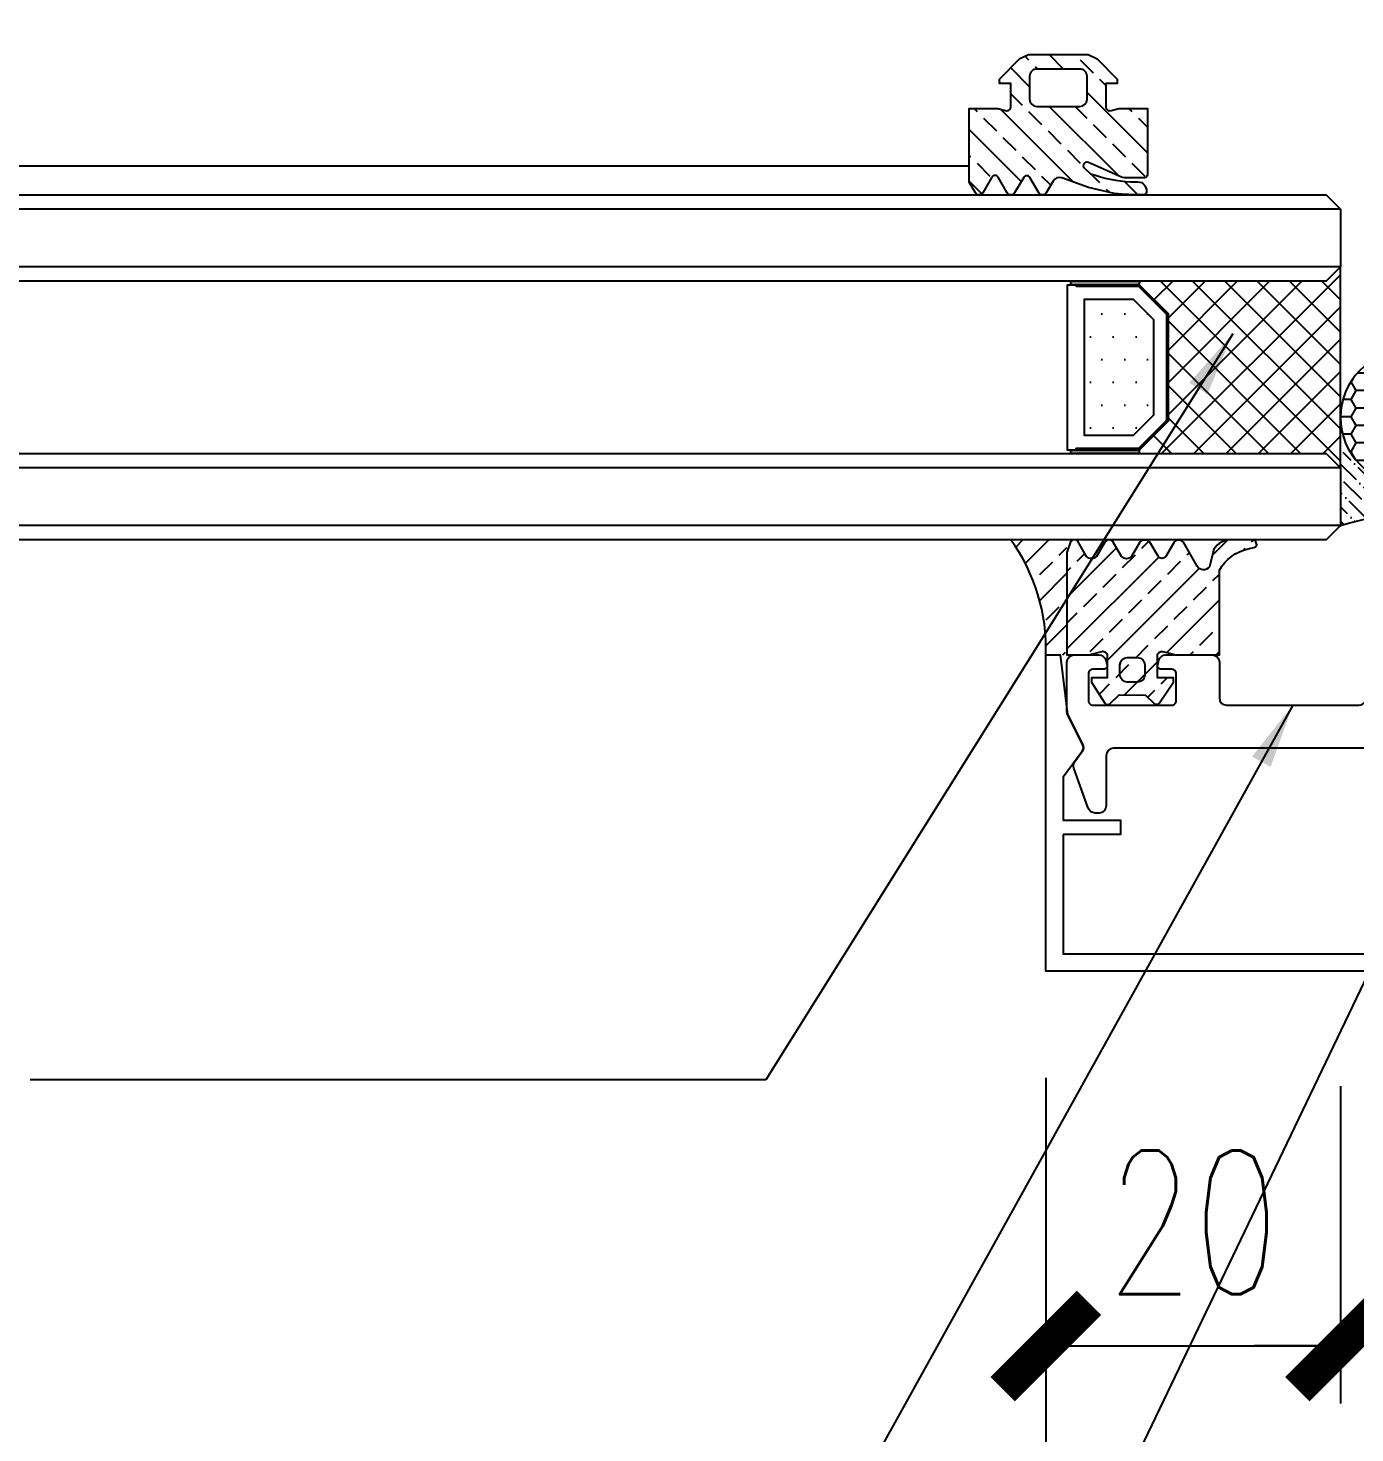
# Model space of a CAD drawing. Extents: x -160106 to 966792, y -663931 to 1550022.
# Drawn here: x -52251.5 to -52159.2, y -86106.1 to -86008.3 of the extents above; entities that cross this region are included whole.
import ezdxf

# ---------------------------------------------------------------- set-up
doc = ezdxf.new("R2010")
doc.units = 0
for name, color, linetype in [('!ZN1-填充-8', 8, 'Continuous'), ('!ZN1-标注-173', 173, 'Continuous'), ('!ZN3-玻璃幕墙-4', 4, 'Continuous'), ('!ZN4-辅助材料-1', 1, 'Continuous'), ('!ZN5-铝材投影-112', 112, 'Continuous'), ('!ZN5-铝材断面-6', 6, 'Continuous'), ('DIM', 173, 'Continuous'), ('pj', 4, 'Continuous'), ('TC', 130, 'Continuous'), ('user', 7, 'Continuous'), ('ZD-BOX', 11, 'Continuous')]:
    doc.layers.add(name, color=color, linetype=linetype)
doc.styles.add('DHTEXT-1', font='ROMANS.shx', dxfattribs={"width": 0.7, "bigfont": 'CHINESE.shx'})
doc.styles.add('ZNDimTStyle', font='ROMANS.shx', dxfattribs={"width": 0.7, "bigfont": 'CHINESE.shx'})
doc.dimstyles.new('ZN4', dxfattribs={"dimscale": 4, "dimtxt": 2.5, "dimasz": 1.5, "dimexe": 1, "dimexo": 2, "dimgap": 0.9, "dimtad": 1, "dimdec": 0, "dimdsep": 46, "dimtxsty": 'DHTEXT-1', "dimblk": 'ARCHTICK', "dimcen": 2.5, "dimclrd": 173, "dimclre": 173, "dimclrt": 7, "dimazin": 2, "dimtfac": 1, "dimtix": 1, "dimtmove": 2, "dimatfit": 3, "dimfxl": 0, "dimarcsym": 0})
doc.dimstyles.new('ZN机械-3', dxfattribs={"dimscale": 3, "dimtxt": 2.5, "dimasz": 1.5, "dimexe": 1, "dimexo": 2, "dimgap": 0.9, "dimtad": 1, "dimdec": 0, "dimzin": 0, "dimdsep": 46, "dimtxsty": 'ZNDimTStyle', "dimcen": 2.5, "dimdle": 1, "dimclrd": 173, "dimclre": 173, "dimclrt": 7, "dimazin": 2, "dimtfac": 1, "dimtdec": 4, "dimtix": 1, "dimtmove": 2, "dimatfit": 3, "dimfxl": 0, "dimfrac": 2, "dimtolj": 1, "dimtzin": 0, "dimarcsym": 0})

# ---------------------------------------------------------------- blocks, each defined once
blk = doc.blocks.new('20250413090259')
at = {"layer": 'TC', "ltscale": 100}
h = blk.add_hatch(dxfattribs=at)
h.set_pattern_fill('ANSI33', color=256, scale=0.8, style=0)
h.set_pattern_definition([(45, (-231726.0832398118, -195873.9886546575), (-1.79605122421383, 1.79605122421383), []), (45, (-231724.2871878117, -195873.9886546575), (-1.79605122421383, 1.79605122421383), [1.27, -0.635])])
edge = h.paths.add_edge_path()
edge.add_arc((-10.469321423152, 1.891113500663778), 12.96215166958349, 358.1057408784276, 395.7503111198029)
edge.add_line((0.05038249940844253, 9.464303402346559), (3.952940670307726, 9.464303402288351))
edge.add_line((3.952940670307726, 9.464303402288351), (3.952940670307726, 1.470308663701871))
edge.add_line((3.952940670307726, 1.470308663701871), (2.485746858059429, 1.462649109569611))
h = blk.add_hatch(dxfattribs=at)
h.set_pattern_fill('ANSI33', color=256, scale=0.8, style=0)
h.set_pattern_definition([(45, (3.952940670307726, -1.991267436736962), (-1.796051224213831, 1.796051224213831), []), (45, (5.748992670327425, -1.991267436736962), (-1.796051224213831, 1.796051224213831), [1.27, -0.635])])
edge = h.paths.add_edge_path()
edge.add_line((6.596213433367666, 9.304938634188147), (6.013395601359662, 8.30929139003274))
edge.add_arc((5.662211349990685, 8.650472023902694), 0.4896270042976512, 223.9497426698531, 315.82777910234745, ccw=False)
edge.add_line((5.309704952698667, 8.310657599271508), (4.724745136452839, 9.322150496096583))
edge.add_arc((4.465045881748665, 9.17196295640315), 0.2999999999551167, 30.04136705111909, 149.8399273077074)
edge.add_line((4.205658343387768, 9.322688219399424), (3.952940670307726, 8.581632570625516))
edge.add_line((3.952940670307726, 8.581632570625516), (3.952940670307726, 1.470308663701871))
edge.add_line((3.952940670307726, 1.470308663701871), (5.472940614214167, 1.470308663701871))
edge.add_line((5.472940614214167, 1.470308663701871), (6.378725696180481, 1.701572936406592))
edge.add_arc((6.452940668794326, 1.410897622234188), 0.3000000007154991, 5.558376869885251e-09, 104.32271975292281, ccw=False)
edge.add_line((6.752940669481177, 1.410897622263292), (6.752940669481177, -0.1296913564146962))
edge.add_line((6.752940669481177, -0.1296913564146962), (5.652940675383434, -0.1296913564146962))
edge.add_line((5.652940675383434, -0.1296913564146962), (5.652940675383434, -0.4296913757862058))
edge.add_line((5.652940675383434, -0.4296913757862058), (6.576276924810372, -1.905479828623356))
edge.add_arc((6.789131722587626, -1.69407302926993), 0.2999999995827594, 224.8044511290792, 299.5114957239192)
edge.add_line((6.936911175434943, -1.955150092748227), (7.593466464139055, -1.328131056652637))
edge.add_line((7.593466464139055, -1.328131056652637), (9.420687195437495, -1.336031232582172))
edge.add_line((9.420687195437495, -1.336031232582172), (10.04696902557043, -1.934138712938875))
edge.add_arc((10.18669294781284, -1.668663242046023), 0.3000000001543079, 242.2414610562995, 314.9999998152713)
edge.add_line((10.3988249815884, -1.880795277189463), (11.35294057568535, -0.4373508702556137))
edge.add_line((11.35294057568535, -0.4373508702556137), (11.35294057568535, -0.137350849021459))
edge.add_line((11.35294057568535, -0.137350849021459), (10.25294066924835, -0.137350849021459))
edge.add_line((10.25294066924835, -0.137350849021459), (10.25294066924835, 1.403237986232853))
edge.add_arc((10.55294066987699, 1.403237986261956), 0.3000000006286427, 75.67728024432711, 180.0000000055584, ccw=False)
edge.add_line((10.62715564249083, 1.693913300376153), (11.53294040402398, 1.462649109627819))
edge.add_line((11.53294040402398, 1.462649109627819), (14.55294066900387, 1.462649109627819))
edge.add_line((14.55294066900387, 1.462649109627819), (14.55294066900387, 7.363972976541845))
edge.add_arc((17.24221310613211, 5.798420465580421), 3.111774558941454, 102.90716893482818, 149.7942937856623, ccw=False)
edge.add_line((16.54712955706054, 8.831570604554145), (17.05294067272916, 8.94397289652261))
edge.add_line((17.05294067272916, 8.94397289652261), (17.15294009499485, 9.113972976541845))
edge.add_line((17.15294009499485, 9.113972976541845), (17.06294089421863, 9.383972957468359))
edge.add_line((17.06294089421863, 9.383972957468359), (16.89294082159176, 9.463972877449123))
edge.add_line((16.89294082159176, 9.463972877449123), (15.39344177261228, 9.463972877449123))
edge.add_arc((15.39344177319435, 7.963972878089407), 1.499999999359716, 90.00000002223369, 145.1246728502597)
edge.add_line((14.16284450568492, 8.821661844587652), (13.85582862608135, 7.592029610386817))
edge.add_arc((13.44562953698914, 7.877925933076767), 0.5000000000197089, 209.7946177664811, 325.12467279592516, ccw=False)
edge.add_line((13.01172346994281, 7.629479711613385), (12.05819511419395, 9.294796798116295))
edge.add_arc((11.73179101583082, 9.017328333487967), 0.4284021291864079, 40.36708223989339, 138.6994006558492)
edge.add_line((11.40995081915753, 9.300077819934813), (10.81872297666268, 8.314698338246671))
edge.add_arc((10.56147511693416, 8.469047095044516), 0.3000000000999097, 210.4655418117955, 329.03623675982504, ccw=False)
edge.add_line((10.30289484403329, 8.316941071039764), (9.72589148057159, 9.297846903762547))
edge.add_arc((9.369578006851953, 8.942570264218375), 0.5031707286398472, 44.91651629335316, 135.2953282739379)
edge.add_line((9.011953377048485, 9.296527050173609), (8.434061500243843, 8.302553325600456))
edge.add_arc((8.092831258138176, 8.618117968231672), 0.4647785728779446, 222.9842021311486, 317.23781083009044, ccw=False)
edge.add_line((7.752826342592016, 8.301233479491202), (7.166583128506318, 9.297847119829385))
edge.add_arc((6.879258186498191, 9.129265317460522), 0.3331297740969839, 30.4013737017683, 148.1739611832798)
at = {"layer": 'pj', "elevation": -0.0003337257249998082}
for points in [[(6.596213433367666, 9.304938634188147), (6.013395601359662, 8.30929139003274, -0.4238469063842382), (5.309704952698667, 8.310657599271508), (4.724745136452839, 9.322150496096583, 0.5761789343713812), (4.205658343387768, 9.322688219399424), (3.952940670307726, 8.581632570625516), (3.952940670307726, 1.470308663701871), (5.472940614214167, 1.470308663701871), (6.378725696180481, 1.701572936406592, -0.4894768886533675), (6.752940669481177, 1.410897622263292), (6.752940669481177, -0.1296913564146962), (5.652940675383434, -0.1296913564146962), (5.652940675383434, -0.4296913757862058), (6.576276924810372, -1.905479828623356, 0.3380293245207557), (6.936911175434943, -1.955150092748227), (7.593466464139055, -1.328131056652637), (9.420687195437495, -1.336031232582172), (10.04696902557043, -1.934138712938875, 0.3285828182268425), (10.3988249815884, -1.880795277189463), (11.35294057568535, -0.4373508702556137), (11.35294057568535, -0.137350849021459), (10.25294066924835, -0.137350849021459), (10.25294066924835, 1.403237986232853, -0.4894768886908688), (10.62715564249083, 1.693913300376153), (11.53294040402398, 1.462649109627819), (14.55294066900387, 1.462649109627819), (14.55294066900387, 7.363972976541845, -0.2074865329259425), (16.54712955706054, 8.831570604554145), (17.05294067272916, 8.94397289652261), (17.15294009499485, 9.113972976541845), (17.06294089421863, 9.383972957468359), (16.89294082159176, 9.463972877449123), (15.39344177261228, 9.463972877449123, 0.2452750804160543), (14.16284450568492, 8.821661844587652), (13.85582862608135, 7.592029610386817, -0.5504938622009855), (13.01172346994281, 7.629479711613385), (12.05819511419395, 9.294796798116295, 0.4574785752721331), (11.40995081915753, 9.300077819934813), (10.81872297666268, 8.314698338246671, -0.569064635763156), (10.30289484403329, 8.316941071039764), (9.72589148057159, 9.297846903762547, 0.416151359144984), (9.011953377048485, 9.296527050173609), (8.434061500243843, 8.302553325600456, -0.4361287970014325), (7.752826342592016, 8.301233479491202), (7.166583128506318, 9.297847119829385, 0.5644636125617982), (6.596213433484081, 9.304938634100836)], [(7.648992642236408, 0.8894821383582894), (7.638992653577588, 0.7794821203278843, -0.4142135623736278), (8.138992653577588, 1.279482120327884), (8.866888685734011, 1.271822566253832, -0.4142135623730951), (9.366888685734011, 0.7718225662538316), (9.366888685734011, 0.0659118995827157, -0.4142135623730951), (8.866888685734011, -0.4340881004172843), (8.138992653577588, -0.4264285463432316, -0.4142135623709641), (7.638992653577588, 0.07357145365676843), (7.638992653577588, 0.7794821203278843)]]:
    blk.add_lwpolyline(points, format="xyb", dxfattribs=at)
at = {"layer": 'pj'}
blk.add_arc((-10.42778403428383, 1.911678547417978, -0.0003337255708651), 12.91642814818604, 358.0077559871304, 35.78392801345912, dxfattribs=at)
blk = doc.blocks.new('20250822083029')
at = {"layer": '!ZN5-铝材断面-6', "elevation": -1.541347081809379e-10}
for points in [[(-40.00000589048432, -2.000017083046259), (-40.00081318202137, -1.724596950225532e-05), (-38.00081318207958, -7.921480573713779e-07), (-38.00000589048432, -2.000016228877939)], [(6.100007548302528, -4.000002978253178), (27.9000112987851, -4.00000799895497), (27.90000984813378, -7.000012237316696), (26.5000098245946, -7.000011553784134), (26.50000909234222, -8.500010762887541), (29.40000912065443, -8.500005839538062), (30.30000650511647, -7.600009326182771), (30.30000679568911, -7.000009326089639), (29.10000700056844, -7.000008745264495), (29.10000845261675, -4.00001180570689), (33.55000825652678, -4.00001395973959), (33.80000833621307, -3.800009500235319), (34.05000825117168, -4.000014201883459), (38.50000805508171, -4.00001635577064), (38.5000066030334, -7.000013295357348), (37.30000657519849, -7.0000127145031), (37.30000648829446, -7.600012714596232), (38.20000605274981, -8.500013150158338), (40.00000588998955, -8.500014021497918), (40.00000589039701, -2.000017083046259), (40.00081318193406, -1.724596950225532e-05), (38.00081318199227, -7.921480573713779e-07), (38.00000589039701, -2.000016228877939), (-38.00000622977677, -1.999175595876295)], [(-40.00009459639841, -1.999982916895533), (-40.00009845114255, -8.4999798462959), (-38.19999464163266, -8.499980732536642), (-37.29999419853266, -7.599981175793801), (-37.29999369940197, -6.999981175817084), (-38.49999372729508, -6.999980584805598), (-38.49999225010106, -3.999983645393513), (-34.04999244619103, -3.999985836446285), (-33.7999923358293, -3.799981378891971), (-33.54999245154613, -3.999986082635587), (-29.09999264757789, -3.999988273717463), (-29.09999412483012, -6.999985213275068), (-30.29999391989259, -6.999984622409102), (-30.29999421529646, -7.599984622385819), (-29.39999137031555, -8.499988353840308), (-26.49999768116686, -8.499989769654348), (-26.49999694885628, -6.999990560580045), (-27.89999697239546, -6.999989877047483), (-27.89999549380445, -3.999988820462022), (-6.09999245153449, -3.999997022008756)], [(-5.59999269565742, -4.499997287406586), (-5.600011120826821, -43.39998293857207), (-3.498076165778912, -43.39998396471492), (-2.521124728707946, -41.44608347539906)], [(-3.100006043372559, -32.99998415916343), (-3.099992504503462, -4.499998486513505)], [(-2.599992260322324, -3.999998730665538), (2.600007739572902, -4.000001269363565)], [(2.521104394938448, -41.44608593708836), (3.498053924078704, -43.39998738036957), (5.599988879184821, -43.39998840657063), (5.600007304179599, -4.50000271294266)], [(3.100007495449972, -4.500001513457391), (3.099993956580875, -32.99998718610732)], [(2.599993712516152, -33.49998694201349), (-2.600006287437282, -33.49998440325726)], [(-2.878895299436408, -40.81998426708742), (-2.274173349302146, -39.6105418431689)], [(-2.095287857155199, -39.49998464959208), (2.095269423632999, -39.49998669541674)], [(2.27415480792115, -39.61054406373296), (2.878875576963765, -40.81998707808089)], [(-2.610567316805827, -41.17775527443155), (-2.789452711280319, -41.08831246793852)], [(2.789432726873201, -41.08831519182422), (2.610547245087218, -41.17775782346143)]]:
    blk.add_lwpolyline(points, dxfattribs=at)
at = {"layer": '!ZN5-铝材断面-6'}
for centre, major_axis, ratio, start_param, end_param in [((-6.09999269565742, -4.499997022008756), (0.3535535632172936, 0.3535532179965741), 0.9999999999224892, 5.497787143757934, 7.06858347061579), ((-2.599992504503462, -4.499998730636435), (-0.3535532179856601, 0.3535535632063797), 0.999999999984228, -0.7853981634053344, 0.7853981634198863), ((2.600007495449972, -4.500001269363565), (0.3535535632063797, 0.3535532179856601), 0.9999999999842278, 5.497787143745148, 7.068583470584921), ((6.100007304179599, -4.500002978253178), (-0.3535532179856602, 0.3535535632063798), 0.9999999999842283, -0.7853981634053343, 0.7853981209282939), ((-2.600006043372559, -32.99998440328636), (0.3535535632063798, 0.3535532179856602), 0.9999999999842276, 2.356194490184459, 3.926990816995128), ((2.599993956580875, -32.99998694201349), (-0.3535532179856601, 0.3535535632063797), 0.999999999984228, 2.356194490184459, 3.926990816995128), ((-2.095287954827654, -39.69998464966193), (-0.1414212872274709, 0.1414214253157588), 0.9999999999056917, -0.7853981634446026, 0.3217505544900128), ((2.095269325960544, -39.69998669548659), (-0.1414212872533421, 0.14142142534163), 0.9999999997745845, 4.390638426023133, 5.49778714366943), ((-2.700009904961917, -40.90942707355134), (-0.1414212871847739, 0.1414214252730618), 0.9999999998430094, 0.3217505542810439, 1.892546881437293), ((2.699990095177782, -40.90942970992182), (0.1414214252333484, 0.1414212871450605), 0.9999999999165573, 4.390638425524994, 5.961434753115841), ((-2.700010123007814, -41.35664066893514), (0.1414214251724477, 0.1414212870841599), 0.9999999997467148, 5.497787143655495, 6.604935862400612), ((-2.70001012335706, -41.35664066881873), (-0.1414212873196143, 0.1414214254079023), 0.9999999999427607, 3.463343207971068, 3.926990816688443), ((2.699989876608015, -41.35664330516011), (-0.1414212870662192, 0.141421425154507), 0.999999999791834, -0.3217505553213773, 0.7853981636470504), ((2.699989876957261, -41.35664330518921), (0.1414214254079023, 0.1414212873196143), 0.9999999999427592, 2.356194490491142, 2.819842099208517)]:
    blk.add_ellipse(centre, major_axis=major_axis, ratio=ratio, start_param=start_param, end_param=end_param, dxfattribs=at)
blk = doc.blocks.new('*U1118')
at = {"layer": '!ZN1-填充-8'}
h = blk.add_hatch(dxfattribs=at)
h.set_pattern_fill('ANSI37', color=256, scale=0.5, style=0)
h.set_pattern_definition([(45, (6, 0), (-1.122532015133644, 1.122532015133644), []), (135, (6, 0), (-1.122532015133644, -1.122532015133644), [])])
h.paths.add_polyline_path([(1.029468876367901e-06, 5.00000102652325), (1.029468876367901e-06, 19.00000102652371), (1.000001029469331, 18.00000102652325), (14.00000102946797, 18.00000102652325), (14.00000102946797, 17.75000102652325), (12.00000102946797, 15.75000102652325), (12.00000102946797, 8.250001026523705), (14.00000102946797, 6.250001026523705), (14.00000102946797, 6.000001026523705), (1.000001029469331, 6.000001026523705)])
for points in [[(18.75000205893684, 17.99999999999977), (14.00000205893684, 17.99999999999977), (14.00000205893684, 17.74999999999977), (18.75000205893684, 17.74999999999977)], [(18.75000205893684, 6.249999999999773), (14.00000205893684, 6.249999999999773), (14.00000205893684, 5.999999999999773), (18.75000205893684, 5.999999999999773)]]:
    blk.add_hatch(color=256, dxfattribs=at).paths.add_polyline_path(points)
h = blk.add_hatch(dxfattribs=at)
h.set_pattern_fill('DOTS', color=8, angle=-1.272221872585407e-14, style=0)
h.set_pattern_definition([(0, (6, 0), (0.7937500000000003, 1.5875), [0, -1.5875])])
h.paths.add_polyline_path([(13.00000246392847, 15.33578673215879), (13.00000246392847, 8.664213388665985), (14.4142185169444, 7.24999733565005), (17.80000246392865, 7.24999733565005), (17.80000246392865, 16.74999733565005), (14.41421306741995, 16.74999733565005)])
for p, q in [((2.058937752735802e-06, 22.99999999999977), (309.9836993363428, 23.00000000000805)), ((1.029468876367901e-06, 19.00000102946865), (309.9836983068739, 19.00000102947692)), ((1.029468876367901e-06, 4.999999091356358), (309.9836983068739, 4.999999091364633)), ((2.058937752735801e-06, 1.000000120825234), (309.9836993363428, 1.00000012083351))]:
    blk.add_line(p, q, dxfattribs=at)
at = {"layer": '!ZN3-玻璃幕墙-4'}
for points in [[(309.9836993363428, 24.00000000000805), (1.000002058937753, 23.99999999999977), (2.058937752735802e-06, 22.99999999999977), (2.058937752735801e-06, 18.99999999999977), (1.000002058937753, 17.99999999999977), (309.9836993363428, 18.00000000000805)], [(309.9836993363432, 6.000000000008048), (1.000002058937298, 5.999999999999773), (2.058936843241099e-06, 4.999999999999773), (2.058935933746397e-06, 0.9999999999997726), (1.000002058935479, 0), (309.9836993363432, 9.867498560841959e-12)]]:
    blk.add_lwpolyline(points, dxfattribs=at)
at = {"layer": '!ZN4-辅助材料-1'}
for points in [[(1.029468876367901e-06, 5.00000102652325), (1.029468876367901e-06, 19.00000102652371), (1.000001029469331, 18.00000102652325), (14.00000102946797, 18.00000102652325), (14.00000102946797, 17.75000102652325), (12.00000102946797, 15.75000102652325), (12.00000102946797, 8.250001026523705), (12.00000102946797, 8.250001026523705), (14.00000102946797, 6.250001026523705), (14.00000102946797, 6.000001026523705), (1.000001029469331, 6.000001026523705), (1.029468876367901e-06, 5.00000102652325)], [(12.00000205893639, 15.74999993958727), (12.00000205893639, 8.250000060412503), (14.00000205893639, 6.250000060412503), (19.00000205893639, 6.250000060412503), (19.00000205893639, 17.7500000604125), (14.00000205893639, 17.7500000604125)], [(18.75000205893684, 17.99999999999977), (14.00000205893684, 17.99999999999977), (14.00000205893684, 17.74999999999977), (18.75000205893684, 17.74999999999977)], [(13.00000246392847, 15.33578673215879), (13.00000246392847, 8.664213388665985), (14.4142185169444, 7.24999733565005), (17.80000246392865, 7.24999733565005), (17.80000246392865, 16.74999733565005), (14.41421306741995, 16.74999733565005)], [(18.75000205893684, 6.249999999999773), (14.00000205893684, 6.249999999999773), (14.00000205893684, 5.999999999999773), (18.75000205893684, 5.999999999999773)]]:
    blk.add_lwpolyline(points, close=True, dxfattribs=at)
blk.add_lwpolyline([(18.40000141310247, 17.74999853286067), (18.40000141310247, 17.65000006041237), (14.04142182915984, 17.65000006041237), (12.09999785437094, 15.70857608562369), (12.09999785437094, 8.291423709387573), (14.04142303089793, 6.349998532860582), (18.40000205893648, 6.349998532860582), (18.40000205893648, 6.250000060412503), (18.40000205893648, 6.349998532860582)], dxfattribs=at)
at = {"layer": 'Defpoints', "color": 250}
for p in [(2.058935478999047e-06, 24.00000205304696), (1.029468876367901e-06, 17.99999999999977), (1.029468876367901e-06, 5.999999999999773), (12.00000205893639, 6.000001026523705), (2.058935478999047e-06, 0)]:
    blk.add_point(p, dxfattribs=at)
blk = doc.blocks.new('16胶缝')
at = {"layer": '!ZN1-填充-8', "ltscale": 0.1}
h = blk.add_hatch(dxfattribs=at)
h.set_pattern_fill('HONEY', color=256, scale=10, style=0)
h.set_pattern_definition([(4.818975183877585e-15, (-19679.56000236233, -11324.37131966545), (1.875, 1.08253175), [1.25, -2.5]), (120, (-19679.56000236233, -11324.37131966545), (-1.874999995903225, 1.082531757095823), [1.249999999999998, -2.499999999999997]), (60.00000000000003, (-19679.56000236233, -11324.37131966545), (4.096775418904741e-09, 2.165063507095822), [-2.499999999999998, 1.249999999999999])])
edge = h.paths.add_edge_path()
edge.add_ellipse((8.000000000182808, 13.40127735032729), major_axis=(-1.852811262691897e-12, -8.148750109612592), ratio=0.9817456533069091, start_angle=0, end_angle=360)
h = blk.add_hatch(dxfattribs=at)
h.set_pattern_fill('ANSI36', color=256, scale=10, style=0)
h.set_pattern_definition([(45.00000000000003, (-19679.575386873, -11324.37131966545), (0.6629126073623883, 2.430679560328756), [3.125, -0.625, 0, -0.625])])
edge = h.paths.add_edge_path()
edge.add_ellipse((8.015384510843433, 13.40127735032729), major_axis=(0.8733517820453444, 8.103544729698486), ratio=0.9813319895029027, start_angle=124.6262873536864, end_angle=247.3977371599691, ccw=False)
edge.add_arc((0.0005942590132690384, 10.19757702908555), 1.197577176534192, 269.97156881858757, 324.48671338471985, ccw=False)
edge.add_line((1.455191522836685e-11, 8.999999999992724), (1.091393642127514e-11, -1.818989403545856e-12))
edge.add_arc((8.000000000015461, -24.92179927315374), 26.17434008740905, 432.2031562990745, 467.7968437009381, ccw=False)
edge.add_line((16.00000000001455, 0), (16.00000000001091, 9.000000000003638))
edge.add_arc((16.00645417175474, 10.22705133927502), 1.227068313314542, 216.5905572920867, 269.6986325029304, ccw=False)
at = {"layer": '!ZN4-辅助材料-1', "color": 1, "ltscale": 0.1}
blk.add_arc((8.000000000014552, -24.92179927313555), 26.17434008739207, 72.20315629866607, 107.7968437013339, dxfattribs=at)
blk.add_ellipse((8.000000000182808, 13.40127735032729), major_axis=(-1.852811262691897e-12, -8.148750109612592), ratio=0.9817456533069091, dxfattribs=at)
blk.add_point((8.000000000014552, 7.275957614183426e-12), dxfattribs=at)
blk = doc.blocks.new('胶缝断面')
at = {"color": 7, "ltscale": 0.1, "extrusion": (0, 0, -1), "zscale": -1, "rotation": 180}
blk.add_blockref('16胶缝', (8, 5.456968210637569e-12), dxfattribs=at)
blk = doc.blocks.new('胶缝')
at = {"layer": '!ZN4-辅助材料-1', "rotation": 180}
blk.add_blockref('胶缝断面', (0, 0), dxfattribs=at)
blk = doc.blocks.new('20250822101237', base_point=(-89575.73517583591, -87351.62123844531))
at = {"layer": '!ZN5-铝材断面-6', "elevation": -1.541347081809379e-10}
blk.add_lwpolyline([(-89584.60120107293, -87350.62123844508), (-89584.23517518288, -87350.62123844508, -0.4142135623731325), (-89583.73517518288, -87351.12123844508), (-89583.73517518288, -87351.62123844508), (-89567.7351761553, -87351.62123844554), (-89567.7351761553, -87351.12123844508, -0.414213562373095), (-89567.2351761553, -87350.62123844508), (-89566.86915026531, -87350.62123844508, -0.2679491924308212), (-89566.43613756339, -87350.87123844508), (-89562.97104053108, -87356.87296255818, 0.2679491902744055), (-89562.53802783323, -87357.12296255818), (-89553.33492251336, -87357.12296261234, 0.4142135623731325), (-89552.83492251336, -87356.62296261234), (-89552.83492251336, -87354.1229626128, -0.414213562373195), (-89552.33492251336, -87353.6229626128), (-89549.11072885683, -87353.62296261263, -0.3394542589363879), (-89548.6277659436, -87353.99355309017), (-89548.54344105705, -87354.30825785146, -0.4931454264483587), (-89548.78492251354, -87354.6229626128), (-89549.53492251337, -87354.6229626128, 0.4142135622462813), (-89549.83492251336, -87354.92296261268), (-89549.83492251423, -87356.82296260615, 0.414213562480747), (-89549.53492251424, -87357.12296260629), (-89544.0349225136, -87357.12296260675, 0.4142135623975642), (-89543.73492251361, -87356.82296260676), (-89543.73492251361, -87354.92296261329, 0.4142135623677863), (-89544.0349225136, -87354.62296261327), (-89544.78492251343, -87354.62296261327, -0.493145426009085), (-89545.02640397033, -87354.3082578519), (-89544.94207908348, -87353.99355309005, -0.339454258748592), (-89544.45911617043, -87353.6229626128), (-89542.73492251454, -87353.6229626128, -0.4142135623731325), (-89542.23492251454, -87354.1229626128), (-89542.23492251454, -87357.59952665068, -0.1186472116157498), (-89542.28967868416, -87357.82703034632), (-89543.32083651116, -87359.8450927751, 0.2864399265169976), (-89543.2755926808, -87360.37259647073), (-89542.7755926808, -87361.03926313741, -0.2533634398845224), (-89542.70574637044, -87361.51027320907), (-89543.71893012106, -87364.2939726857, -0.3152987888787981), (-89544.18877643145, -87364.62296261406), (-89544.46281807429, -87364.62296261406, -0.4142135623731367), (-89544.96281807429, -87364.12296261406), (-89544.96281807429, -87360.62296256018, 0.4142135623650285), (-89545.46281807423, -87360.12296256018), (-89564.2700786359, -87360.12296255975, -0.26794919242307), (-89564.70309133777, -87359.87296255975), (-89567.59083810177, -87354.8712384451, 0.2679491924391188), (-89568.02385080369, -87354.6212384451), (-89583.44650053479, -87354.62123844554, 0.2679491924231587), (-89583.87951323671, -87354.87123844554), (-89586.76726000042, -87359.87296255975, -0.2679491924229778), (-89587.20027270234, -87360.12296255975), (-89606.00753326395, -87360.12296256018, 0.4142135623650785), (-89606.50753326395, -87360.62296256018), (-89606.50753326395, -87364.12296261406, -0.414213562373095), (-89607.00753326395, -87364.62296261406), (-89607.28157490674, -87364.62296261406, -0.3152987888790535), (-89607.75142121712, -87364.2939726857), (-89608.7646049678, -87361.51027320907, -0.2533634398845187), (-89608.69475865738, -87361.03926313741), (-89608.19475865738, -87360.37259647073, 0.2864399265170471), (-89608.14951482702, -87359.8450927751), (-89609.18067265402, -87357.82703034632, -0.1186472116154129), (-89609.2354288237, -87357.59952665071), (-89609.2354288237, -87354.1229626128, -0.414213562373095), (-89608.7354288237, -87353.6229626128), (-89607.01123516781, -87353.6229626128, -0.339454258748871), (-89606.5282722547, -87353.99355309005), (-89606.44394736791, -87354.3082578519, -0.4931454260092862), (-89606.68542882481, -87354.62296261327), (-89607.43542882464, -87354.62296261327, 0.4142135623677254), (-89607.73542882463, -87354.92296261329), (-89607.73542882463, -87356.82296260676, 0.4142135623975904), (-89607.43542882458, -87357.12296260675), (-89601.93542882412, -87357.12296260629, 0.4142135624807313), (-89601.63542882413, -87356.82296260615), (-89601.635428825, -87354.92296261268, 0.4142135622463062), (-89601.93542882499, -87354.6229626128), (-89602.68542882481, -87354.6229626128, -0.4931454264482181), (-89602.92691028131, -87354.30825785146), (-89602.84258539476, -87353.99355309017, -0.3394542589360266), (-89602.35962248153, -87353.62296261263), (-89599.135428825, -87353.6229626128, -0.4142135623731616), (-89598.635428825, -87354.1229626128), (-89598.635428825, -87356.62296261234, 0.4142135623730951), (-89598.135428825, -87357.12296261234), (-89588.93232350495, -87357.12296255818, 0.2679491902746978), (-89588.4993108071, -87356.87296255818), (-89585.0342137748, -87350.87123844508, -0.2679491924311956)], format="xyb", close=True, dxfattribs=at)
blk = doc.blocks.new('20250822101408', base_point=(-89575.73574556263, -87283.22125042943))
at = {"layer": '!ZN5-铝材断面-6', "elevation": -1.541347081809379e-10}
blk.add_lwpolyline([(-89609.50753326395, -87366.12296261286), (-89609.50753415895, -87374.42296261291), (-89541.90753326433, -87374.42296261291), (-89541.90753415933, -87366.12296261286), (-89545.90753415933, -87366.12296261286), (-89545.90753415933, -87365.12296261286), (-89541.90753415933, -87365.12296261286), (-89541.90753415933, -87362.12296261286), (-89543.2203087659, -87360.37259647073, -0.2864399264764607), (-89543.26555259626, -87359.84509277513), (-89542.20753415937, -87357.77446187727), (-89541.70753460641, -87353.62296261286), (-89540.70753460641, -87353.62296261286), (-89540.70753371164, -87375.62296261286), (-89610.70753371164, -87375.62296261286), (-89610.70753281687, -87353.62296261286), (-89609.70753281687, -87353.62296261286), (-89609.2075332639, -87357.77446187727), (-89608.14951482702, -87359.84509277513, -0.2864399264813109), (-89608.19475865738, -87360.37259647073), (-89609.50753326395, -87362.12296261286), (-89609.50753326395, -87365.12296261286), (-89605.50753326395, -87365.12296261286), (-89605.50753326395, -87366.12296261286)], format="xyb", close=True, dxfattribs=at)
blk = doc.blocks.new('6mm-三元乙丙胶条')
at = {"layer": 'TC'}
h = blk.add_hatch(dxfattribs=at)
h.set_pattern_fill('ANSI33', color=256, scale=0.4, angle=-90.00000000000004, style=0)
h.set_pattern_definition([(135.0000000000001, (20798.42023389944, -134095.8060885775), (-1.796051224213831, -1.79605122421383), []), (135.0000000000001, (20798.42023389944, -134094.0100365775), (-1.796051224213831, -1.79605122421383), [1.27, -0.6350000000000003])])
edge = h.paths.add_edge_path()
edge.add_arc((-0.745076895222304, 6.386234905352341), 12.38623490536398, 262.69500523028023, 272.19432173296764, ccw=False)
edge.add_line((-2.319999999599531, -5.8994654143753), (-4.109999979846179, -5.499465415370651))
edge.add_line((-4.109999979846179, -5.499465415370651), (-5.96404643979622, -4.827709463948849))
edge.add_arc((-6.134370825564469, -5.297804777299652), 0.5000000000217216, 70.08359434308407, 149.7886770612677)
edge.add_line((-6.566458514076658, -5.046209408785216), (-7.04074917291291, -5.860752043954562))
edge.add_arc((-7.300001786030069, -5.709794822855877), 0.3000000000165205, 210.0413632733605, 329.7886770638607, ccw=False)
edge.add_line((-7.55970105068991, -5.859982345456955), (-8.177149431314318, -4.79231115913717))
edge.add_arc((-8.393565485203878, -4.917467427976081), 0.2500000000216133, 30.04136327355922, 149.4440354559437)
edge.add_line((-8.60884873609757, -4.790372495364863), (-9.240860070451161, -5.860922295076307))
edge.add_arc((-9.499199971475214, -5.708408375953974), 0.2999999999786183, 210.1243179614262, 329.44403545307654, ccw=False)
edge.add_line((-9.758681517618243, -5.858971742010907), (-10.38901352399261, -4.772654878324829))
edge.add_arc((-10.60524814580688, -4.898124350070254), 0.2500000000224706, 30.12431796436568, 149.9586367271408)
edge.add_line((-10.82166419969871, -4.772968081233556), (-11.45029963756678, -5.859983554459176))
edge.add_arc((-11.70999890221035, -5.709796031883248), 0.2999999999898467, 210.1600616409289, 329.95863672924213, ccw=False)
edge.add_line((-11.9693864696892, -5.860521244874688), (-12.40000000689178, -5.119465414056322))
edge.add_line((-12.40000000689178, -5.119465414056322), (-12.40000000689178, -1.000589691102505e-07))
edge.add_line((-12.40000000689178, -1.000589691e-07), (-10.39999999920837, -1.000589691e-07))
edge.add_line((-10.39999999920837, -1.000589691e-07), (-9.87762080912944, -0.1399230935203377))
edge.add_arc((-9.79999998555727, 0.149861322457539), 0.2999999999927683, 255.0049212649136, 359.9999999993134)
edge.add_line((-9.4999999855645, 0.149861322453944), (-9.4999999855645, 1.750000001251464))
edge.add_line((-9.4999999855645, 1.750000001251464), (-10.29999999445863, 1.750000001251464))
edge.add_line((-10.29999999445863, 1.750000001251464), (-10.29999999445863, 2.050000000948784))
edge.add_line((-10.29999999445863, 2.050000000948784), (-8.869999990565702, 3.480000001203734))
edge.add_line((-8.869999990565702, 3.480000001203734), (-8.269999991171062, 3.74999999985448))
edge.add_line((-8.269999991171062, 3.74999999985448), (-4.119999997783451, 3.74999999985448))
edge.add_line((-4.119999997783451, 3.74999999985448), (-3.509999980451539, 3.459999999904539))
edge.add_line((-3.509999980451539, 3.459999999904539), (-2.099999983329325, 2.050000000948784))
edge.add_line((-2.099999983329325, 2.050000000948784), (-2.099999983329325, 1.750000001251464))
edge.add_line((-2.099999983329325, 1.750000001251464), (-2.899999992223456, 1.750000001251464))
edge.add_line((-2.899999992223456, 1.750000001251464), (-2.899999992223456, 0.1498614225711208))
edge.add_arc((-2.599999992229339, 0.149861422576473), 0.299999999994117, 180.0000000010222, 284.9950787347508)
edge.add_line((-2.522379168658517, -0.1399229934031609), (-1.99999997857958, 0))
edge.add_line((-1.99999997857958, 0), (0, 0))
edge.add_line((0, 0), (0, -4.609465414629084))
edge.add_arc((-0.2000000000116419, -4.609465414629085), 0.2000000000116419, -89.99999999999989, 2.8421709430404007e-13, ccw=False)
edge.add_line((-0.2000000000116415, -4.809465414640727), (-1.606748173886444, -4.809465414611622))
edge.add_arc((-1.606748173887518, -4.309465414737891), 0.4999999998737312, 245.9871411366934, 270.00000000012307, ccw=False)
edge.add_line((-1.81021900352789, -4.766192490089451), (-4.112712766509503, -3.740436975553166))
edge.add_arc((-4.214448181364903, -3.968800513279118), 0.2499999999970247, 65.98714113400072, 228.3664604132158)
edge.add_line((-4.380539141886401, -4.15565284222248), (-3.960000001825392, -4.529465414409059))
edge.add_arc((-0.5656029263480411, 5.15181643489628), 10.25910082569122, 250.6785976544065, 266.6225631868518)
edge.add_line((-1.170000003185123, -5.089465414814184), (-0.6609639512607828, -5.099646135146031))
edge.add_arc((-0.6729615511026317, -5.699526171137601), 0.5999999999860098, -4.085612229769708, 88.8542372456493, ccw=False)
edge.add_line((-0.0744863278232515, -5.742274353600805), (-0.0789891159511171, -5.805313458113233))
edge.add_arc((-0.2784808570646497, -5.791064063953294), 0.200000000016085, 272.19432173134965, 355.9143877690644, ccw=False)
edge = h.paths.add_edge_path(flags=16)
edge.add_arc((-4.699999995762481, 2.24999999962165), 0.5, 0, 90)
edge.add_line((-4.699999995762481, 2.74999999962165), (-7.699999982025473, 2.749999999650754))
edge.add_arc((-7.699999982025743, 2.249999999651025), 0.4999999999997282, 89.99999999996906, 180.0000000000311)
edge.add_line((-8.199999982025473, 2.249999999650754), (-8.199999982025473, 0.6499999998486601))
edge.add_arc((-7.699999982025473, 0.6499999998486596), 0.5, 179.9999999999999, 269.9999999999999)
edge.add_line((-7.699999982025473, 0.1499999998486601), (-4.699999995762481, 0.1499999998486601))
edge.add_arc((-4.699999995762197, 0.6499999998483759), 0.4999999999997158, 269.9999999999674, 360.0000000000326)
edge.add_line((-4.199999995762481, 0.6499999998486601), (-4.199999995762481, 2.24999999962165))
at = {"layer": 'pj'}
blk.add_lwpolyline([(-0.2708231029682793, -5.990917370974784, -0.0414723397604974), (-2.319999999599531, -5.8994654143753), (-4.109999979846179, -5.499465415370651), (-5.96404643979622, -4.827709463948849, 0.3625136257486336), (-6.566458514076658, -5.046209408785216), (-7.04074917291291, -5.860752043954562, -0.5758811350073855), (-7.55970105068991, -5.859982345456955), (-8.177149431314318, -4.79231115913717, 0.5738803703476393), (-8.60884873609757, -4.790372495364863), (-9.240860070451161, -5.860922295076307, -0.5733993053234177), (-9.758681517618243, -5.858971742010907), (-10.38901352399261, -4.772654878324829, 0.5763867767966784), (-10.82166419969871, -4.772968081233556), (-11.45029963756678, -5.859983554459176, -0.5761790205714215), (-11.9693864696892, -5.860521244874688), (-12.40000000689178, -5.119465414056322), (-12.40000000689178, -1.000589691e-07), (-10.39999999920837, -1.000589691e-07), (-9.87762080912944, -0.1399230935203377, 0.4931187311537985), (-9.4999999855645, 0.149861322453944), (-9.4999999855645, 1.750000001251464), (-10.29999999445863, 1.750000001251464), (-10.29999999445863, 2.050000000948784), (-8.869999990565702, 3.480000001203734), (-8.269999991171062, 3.74999999985448), (-4.119999997783451, 3.74999999985448), (-3.509999980451539, 3.459999999904539), (-2.099999983329325, 2.050000000948784), (-2.099999983329325, 1.750000001251464), (-2.899999992223456, 1.750000001251464), (-2.899999992223456, 0.1498614225711208, 0.4931187311501577), (-2.522379168658517, -0.1399229934031609), (-1.99999997857958, 0), (0, 0), (0, -4.609465414629084, -0.4142135623730951), (-0.2000000000116415, -4.809465414640727), (-1.606748173886444, -4.809465414611622, -0.1051609627890827), (-1.81021900352789, -4.766192490089451), (-4.112712766509503, -3.740436975553166, 0.8569471462484527), (-4.380539141886401, -4.15565284222248), (-3.960000001825392, -4.529465414409059, 0.0696811241218355), (-1.170000003185123, -5.089465414814184), (-0.6609639512607828, -5.099646135146031, -0.4293230392878252), (-0.0744863278232515, -5.742274353600805), (-0.0789891159511171, -5.805313458113233, -0.3824632673023371), (-0.2708231015712954, -5.990917407150844)], format="xyb", dxfattribs=at)
blk.add_lwpolyline([(-4.199999995762481, 2.24999999962165, 0.4142135623730951), (-4.699999995762481, 2.74999999962165), (-7.699999982025473, 2.749999999650754, 0.4142135623734122), (-8.199999982025473, 2.249999999650754), (-8.199999982025473, 0.6499999998486601, 0.4142135623730951), (-7.699999982025473, 0.1499999998486601), (-4.699999995762481, 0.1499999998486601, 0.414213562373428), (-4.199999995762481, 0.6499999998486601)], format="xyb", close=True, dxfattribs=at)
blk = doc.blocks.new('*U798')
at = {"layer": '!ZN5-铝材投影-112'}
blk.add_line((0.3006436137366109, -28.40171483671293), (284.4555444042635, -28.40171483671293), dxfattribs=at)
blk = doc.blocks.new('_ArchTick')
at = {"color": 0, "linetype": 'ByBlock', "const_width": 0.4}
blk.add_lwpolyline([(-0.5, -0.5), (0.5, 0.5)], dxfattribs=at)
blk = doc.blocks.new('*D1380')
at = {"layer": 'Defpoints', "color": 0, "ltscale": 40, "transparency": 16777216}
for p in [(-52180.70922221425, -86073.43182960208), (-52110.70922255582, -86073.43182960208), (-52110.70922255582, -86123.77750422811)]:
    blk.add_point(p, dxfattribs=at)
at = {"layer": 'DIM', "color": 173, "linetype": 'ByBlock', "lineweight": -2, "ltscale": 40, "transparency": 16777216}
for p, q in [((-52180.70922221425, -86081.43182960208), (-52180.70922221425, -86127.77750422811)), ((-52110.70922255582, -86081.43182960208), (-52110.70922255582, -86127.77750422811)), ((-52180.70922221425, -86123.77750422811), (-52110.70922255582, -86123.77750422811))]:
    blk.add_line(p, q, dxfattribs=at)
at = {"layer": 'DIM', "color": 173, "lineweight": -2, "ltscale": 40, "transparency": 16777216, "xscale": 6, "yscale": 6, "zscale": 6, "rotation": 180}
blk.add_blockref('_ArchTick', (-52180.70922221425, -86123.77750422811), dxfattribs=at)
at = {"layer": 'DIM', "color": 173, "lineweight": -2, "ltscale": 40, "transparency": 16777216, "xscale": 6, "yscale": 6, "zscale": 6}
blk.add_blockref('_ArchTick', (-52110.70922255582, -86123.77750422811), dxfattribs=at)
at = {"layer": 'DIM', "color": 7, "ltscale": 40, "transparency": 16777216, "insert": (-52145.70922238503, -86115.17750422811), "char_height": 10, "attachment_point": 5, "style": 'DHTEXT-1'}
blk.add_mtext('70', dxfattribs=at)
blk = doc.blocks.new('*D1384')
at = {"layer": 'Defpoints', "color": 0, "ltscale": 40, "transparency": 16777216}
for p in [(-52152.20922235235, -86073.68182960208), (-52160.20922235235, -86073.93182960208), (-52152.20922235235, -86100.00668278211)]:
    blk.add_point(p, dxfattribs=at)
at = {"layer": 'DIM', "color": 173, "linetype": 'ByBlock', "lineweight": -2, "ltscale": 40, "transparency": 16777216}
for p, q in [((-52160.20922235235, -86081.93182960208), (-52160.20922235235, -86104.00668278211)), ((-52152.20922235235, -86081.68182960208), (-52152.20922235235, -86104.00668278211)), ((-52160.20922235235, -86100.00668278211), (-52166.20922235235, -86100.00668278211)), ((-52160.20922235235, -86100.00668278211), (-52152.20922235235, -86100.00668278211)), ((-52152.20922235235, -86100.00668278211), (-52146.20922235235, -86100.00668278211))]:
    blk.add_line(p, q, dxfattribs=at)
at = {"layer": 'DIM', "color": 173, "lineweight": -2, "ltscale": 40, "transparency": 16777216, "xscale": 6, "yscale": 6, "zscale": 6}
blk.add_blockref('_ArchTick', (-52160.20922235235, -86100.00668278211), dxfattribs=at)
at = {"layer": 'DIM', "color": 173, "lineweight": -2, "ltscale": 40, "transparency": 16777216, "xscale": 6, "yscale": 6, "zscale": 6, "rotation": 180}
blk.add_blockref('_ArchTick', (-52152.20922235235, -86100.00668278211), dxfattribs=at)
at = {"layer": 'DIM', "color": 7, "ltscale": 40, "transparency": 16777216, "insert": (-52156.20922235235, -86091.40668278211), "char_height": 10, "attachment_point": 5, "style": 'DHTEXT-1'}
blk.add_mtext('8', dxfattribs=at)
blk = doc.blocks.new('*D1385')
at = {"layer": 'Defpoints', "color": 0, "ltscale": 40, "transparency": 16777216}
for p in [(-52180.70922221425, -86073.36238516147), (-52160.20922235235, -86073.93182960208), (-52160.20922235235, -86100.00668278211)]:
    blk.add_point(p, dxfattribs=at)
at = {"layer": 'DIM', "color": 173, "linetype": 'ByBlock', "lineweight": -2, "ltscale": 40, "transparency": 16777216}
for p, q in [((-52180.70922221425, -86081.36238516147), (-52180.70922221425, -86104.00668278211)), ((-52160.20922235235, -86081.93182960208), (-52160.20922235235, -86104.00668278211)), ((-52180.70922221425, -86100.00668278211), (-52160.20922235235, -86100.00668278211))]:
    blk.add_line(p, q, dxfattribs=at)
at = {"layer": 'DIM', "color": 173, "lineweight": -2, "ltscale": 40, "transparency": 16777216, "xscale": 6, "yscale": 6, "zscale": 6, "rotation": 180}
blk.add_blockref('_ArchTick', (-52180.70922221425, -86100.00668278211), dxfattribs=at)
at = {"layer": 'DIM', "color": 173, "lineweight": -2, "ltscale": 40, "transparency": 16777216, "xscale": 6, "yscale": 6, "zscale": 6}
blk.add_blockref('_ArchTick', (-52160.20922235235, -86100.00668278211), dxfattribs=at)
at = {"layer": 'DIM', "color": 7, "ltscale": 40, "transparency": 16777216, "insert": (-52170.4592222833, -86091.40668278211), "char_height": 10, "attachment_point": 5, "style": 'DHTEXT-1'}
blk.add_mtext('20', dxfattribs=at)
blk = doc.blocks.new('20200306093546', base_point=(29869.44451845904, 42689.60230079947))
at = {"layer": '!ZN1-填充-8'}
h = blk.add_hatch(dxfattribs=at)
h.set_pattern_fill('ANSI36', color=256, angle=-270, style=0)
h.set_pattern_definition([(135, (29867.4444736498, 42689.10230079959), (-3.086963041617522, 0.8418990113502317), [3.96875, -0.79375, 0, -0.79375])])
edge = h.paths.add_edge_path()
edge.add_line((29867.4444736498, 42689.10230079959), (29867.44447369179, 42693.60231268449))
edge.add_arc((29867.9444736498, 42689.10230079959), 0.5, 90, 179.9999995806171, ccw=False)
edge.add_line((29867.9444736498, 42689.60230079959), (29870.9444736498, 42689.60230079959))
edge.add_arc((29870.9444736498, 42690.10230079959), 0.5, 270, 360)
edge.add_line((29871.4444736498, 42690.10230079959), (29871.4444736498, 42693.10230079959))
edge.add_arc((29871.94448594884, 42693.10228850055), 0.500012299189907, 89.99859066865429, 179.9985906686543, ccw=False)
edge.add_arc((29868.26590862396, -498209.810069502), 540903.4123828103, 89.99961034399236, 90.00008701138444)
blk = doc.blocks.new('A$C0fc7d4ff')
at = {"layer": '!ZN1-标注-173', "ltscale": 15}
blk.add_blockref('20200306093546', (2, 1.000000000058208), dxfattribs=at)

msp = doc.modelspace()

# ---------------------------------------------------------------- block references
at = {"layer": '!ZN3-玻璃幕墙-4', "xscale": -1}
msp.add_blockref('*U1118', (-52160.20922029341, -86043.93182960188), dxfattribs=at)
at = {"layer": '!ZN3-玻璃幕墙-4', "xscale": 0.5607726835644505, "yscale": 0.5607726835644505, "zscale": 0.5607726835644505}
msp.add_blockref('胶缝', (-52155.72304929611, -86042.93182960179), dxfattribs=at)
at = {"layer": '!ZN5-铝材投影-112', "ltscale": 100, "xscale": -1, "rotation": 359.9999964507855}
msp.add_blockref('*U798', (-52185.73737559719, -85989.53011483379), dxfattribs=at)
at = {"layer": '!ZN5-铝材断面-6', "ltscale": 50}
msp.add_blockref('A$C0fc7d4ff', (-52105.73742793966, -85953.931821027), dxfattribs=at)
at = {"layer": '!ZN5-铝材断面-6', "ltscale": 100}
for name, p in [('20250822083029', (-52145.73685881602, -85991.53011741866)), ('20250822101237', (-52145.73686447415, -86049.93010543454)), ('20250822101408', (-52145.73743420087, -85981.53011741866))]:
    msp.add_blockref(name, p, dxfattribs=at)
at = {"layer": 'user', "ltscale": 4, "rotation": 359.9999964506722}
msp.add_blockref('6mm-三元乙丙胶条', (-52173.63802071576, -86013.931846305), dxfattribs=at)
at = {"layer": 'ZD-BOX', "ltscale": 4}
msp.add_blockref('20250413090259', (-52183.19005813224, -86053.39447871166, 0.0003337254167303918), dxfattribs=at)

# ---------------------------------------------------------------- dimensions: what is measured, and where the dimension line sits
at = {"layer": 'DIM', "ltscale": 40}
for base, p1, p2, picture, middle in [((-52160.20922235235, -86100.00668278211), (-52180.70922221425, -86073.36238516147), (-52160.20922235235, -86073.93182960208), '*D1385', (-52170.4592222833, -86091.40668278211)), ((-52110.70922255582, -86123.77750422811), (-52180.70922221425, -86073.43182960208), (-52110.70922255582, -86073.43182960208), '*D1380', (-52145.70922238503, -86115.17750422811)), ((-52152.20922235235, -86100.00668278211), (-52160.20922235235, -86073.93182960208), (-52152.20922235235, -86073.68182960208), '*D1384', (-52156.20922235235, -86091.40668278211))]:
    dim = msp.add_linear_dim(base=base, p1=p1, p2=p2, dimstyle='ZN4', dxfattribs=at)
    dim.commit()
    dim.dimension.update_dxf_attribs({"geometry": picture, "text_midpoint": middle})

# ---------------------------------------------------------------- leaders
at = {"layer": '!ZN1-标注-173'}
for points in [[(-52167.70922132289, -86029.59188136784), (-52200.1958225749, -86081.50248763914), (-52251.34708685485, -86081.50248763914)], [(-52163.53556480321, -86055.43182957449), (-52200.1958225749, -86121.50248763914), (-52251.34708685485, -86121.50248763914)], [(-52150.17068698729, -86057.15018609639), (-52200.1958225749, -86161.50248763914), (-52251.34708685485, -86161.50248763914)], [(-52143.76048292534, -86073.9318296021), (-52200.1958225749, -86201.50248763914), (-52251.34708685485, -86201.50248763914)]]:
    msp.add_leader(points, dimstyle='ZN机械-3', dxfattribs=at)

doc.saveas('drawing.dxf')
